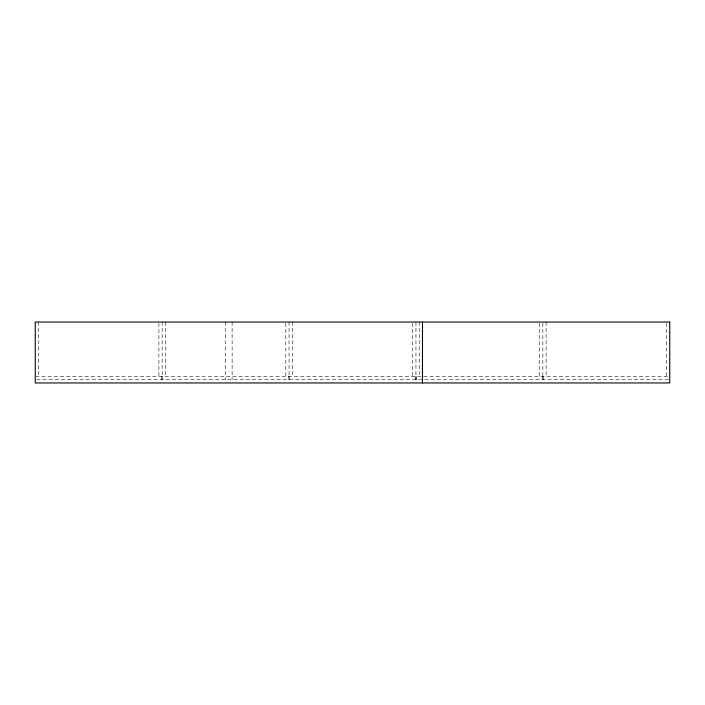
<?xml version="1.0" encoding="UTF-8"?>
<svg xmlns="http://www.w3.org/2000/svg" width="705" height="705" viewBox="0 0 705 705"><rect width="100%" height="100%" fill="white"/><g stroke="black" fill="none" stroke-linecap="round" stroke-linejoin="round"><path stroke-width="0.53" stroke-dasharray="3.52 2.64" d="M35.611 376.426L669.75 376.426M36.713 379.695L669.75 379.695M666.489 323.128L666.489 376.426M546.111 322.044L546.111 376.426M543.211 376.426L543.211 379.695M542.85 323.128L542.85 376.426M542.489 376.426L542.489 379.695M539.589 323.128L539.589 376.426M419.211 322.044L419.211 376.426M416.311 376.426L416.311 379.695M415.95 322.044L415.95 379.695M415.589 376.426L415.589 379.695M412.689 323.128L412.689 376.426M292.311 322.044L292.311 376.426M289.411 376.426L289.411 379.695M289.05 322.044L289.05 376.426M288.689 376.426L288.689 379.695M285.789 323.128L285.789 376.426M232.13 322.044L232.13 379.695M225.6 322.044L225.6 379.695M165.411 322.044L165.411 376.426M162.511 376.426L162.511 379.695M162.15 322.044L162.15 376.426M161.789 376.426L161.789 379.695M158.889 323.128L158.889 376.426M38.511 322.044L38.511 376.426"/><path stroke-width="1.06" d="M422.48 322.044L422.48 382.956M669.75 322.044L35.25 322.044L35.25 382.956L669.75 382.956L669.75 322.044"/></g></svg>
